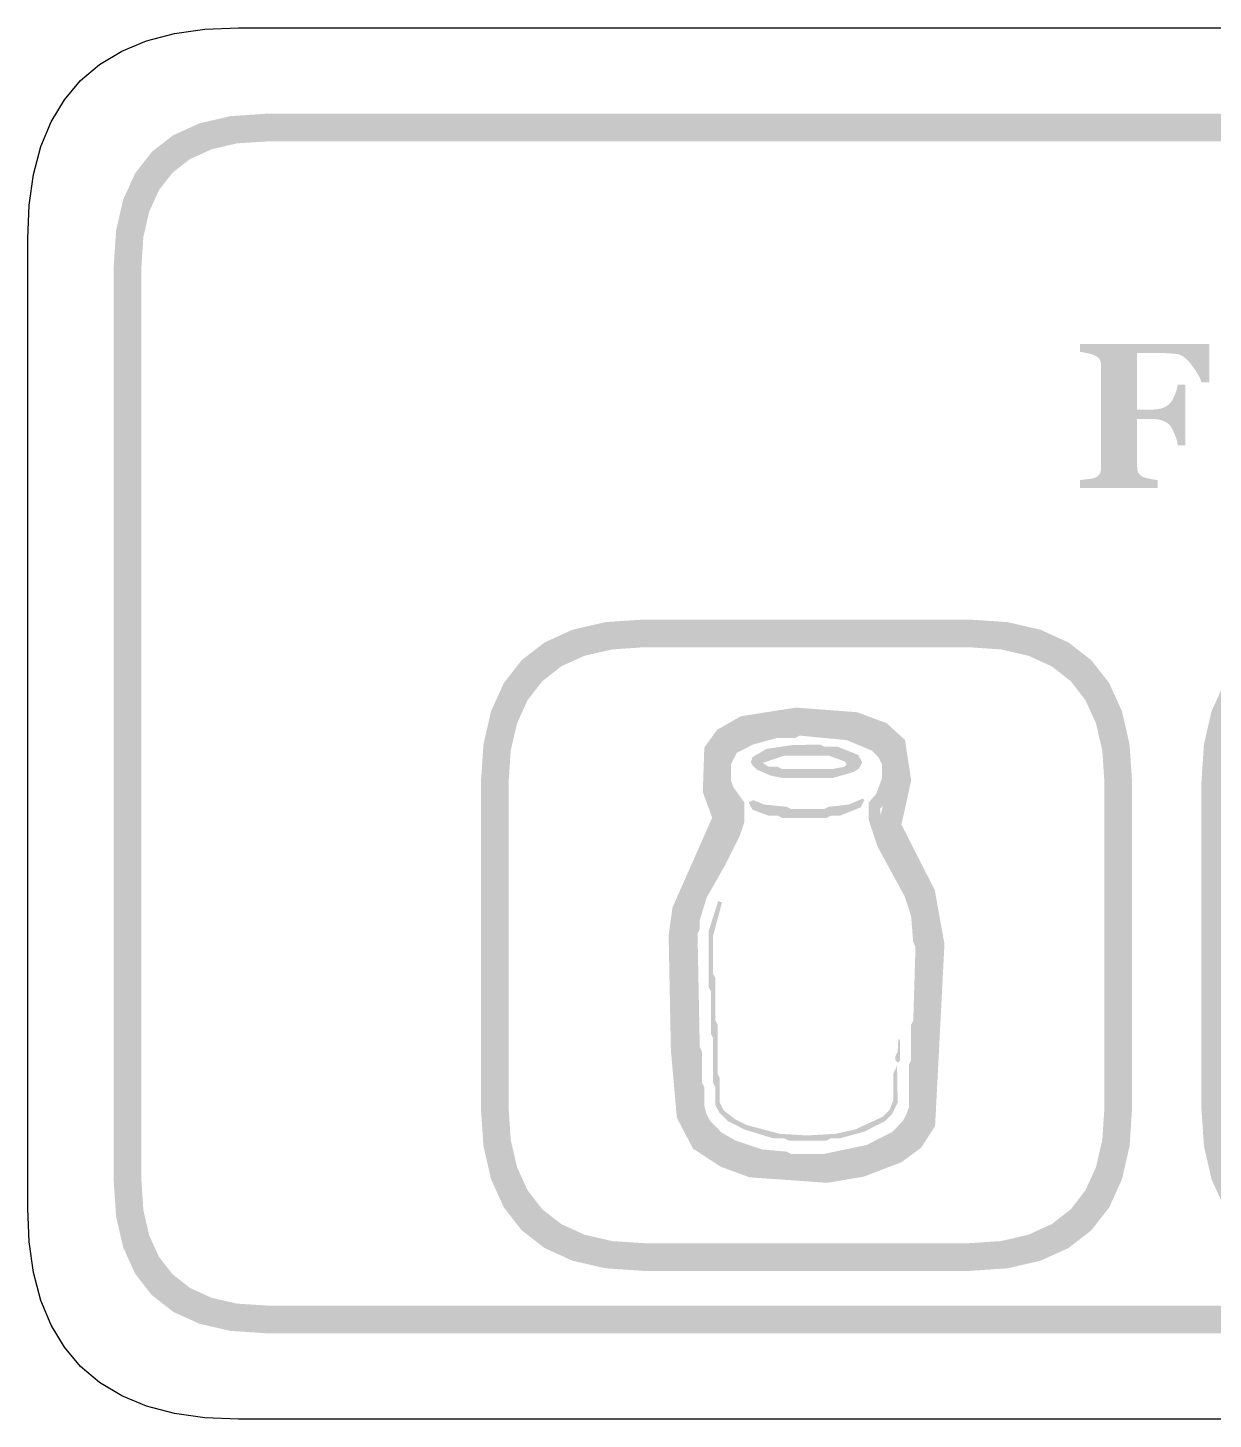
# Model space of a CAD drawing. Header units: millimetres. Extents: x 6 to 294, y 109 to 451.
# Drawn here: x 209.96 to 227.07, y 292.86 to 312.94 of the extents above; entities that cross this region are included whole.
import ezdxf

# ---------------------------------------------------------------- set-up
doc = ezdxf.new("R2010")
doc.units = ezdxf.units.MM
doc.layers.add('CUT', color=1, linetype='Continuous')
doc.layers.add('RASTER', color=7, linetype='Continuous')

msp = doc.modelspace()

# ---------------------------------------------------------------- hatches: boundary and pattern name
at = {"layer": 'RASTER'}
h = msp.add_hatch(color=7, dxfattribs=at)
h.paths.add_polyline_path([(211.2, 309.501), (211.234, 310.016), (211.337, 310.463), (211.509, 310.841), (211.75, 311.151), (212.059, 311.391), (212.438, 311.563), (212.884, 311.666), (213.4, 311.701), (270.6, 311.701), (271.116, 311.666), (271.563, 311.563), (271.941, 311.391), (272.25, 311.151), (272.491, 310.841), (272.663, 310.463), (272.766, 310.016), (272.8, 309.501), (272.8, 296.301), (272.766, 295.785), (272.662, 295.338), (272.491, 294.96), (272.25, 294.651), (271.941, 294.41), (271.563, 294.238), (271.116, 294.135), (270.6, 294.101), (213.4, 294.101), (212.884, 294.135), (212.438, 294.238), (212.059, 294.41), (211.75, 294.651), (211.509, 294.96), (211.337, 295.338), (211.234, 295.785), (211.2, 296.301)])
h.paths.add_polyline_path([(211.6, 309.501), (211.6, 296.301), (211.628, 295.879), (211.712, 295.513), (211.853, 295.204), (212.05, 294.951), (212.303, 294.754), (212.613, 294.613), (212.978, 294.529), (213.4, 294.501), (270.6, 294.501), (271.022, 294.529), (271.388, 294.613), (271.697, 294.754), (271.95, 294.951), (272.147, 295.204), (272.287, 295.513), (272.372, 295.879), (272.4, 296.301), (272.4, 309.501), (272.372, 309.923), (272.287, 310.288), (272.147, 310.598), (271.95, 310.851), (271.697, 311.048), (271.388, 311.188), (271.022, 311.273), (270.6, 311.301), (213.4, 311.301), (212.978, 311.273), (212.613, 311.188), (212.303, 311.048), (212.05, 310.851), (211.853, 310.598), (211.712, 310.288), (211.628, 309.923), (211.6, 309.501)], flags=0)
msp.add_hatch(color=7, dxfattribs=at).paths.add_polyline_path([(227.015, 307.824), (226.903, 307.824), (226.891, 307.855), (226.877, 307.886), (226.862, 307.918), (226.844, 307.95), (226.824, 307.982), (226.802, 308.015), (226.778, 308.049), (226.752, 308.083), (226.726, 308.115), (226.699, 308.144), (226.673, 308.168), (226.648, 308.189), (226.622, 308.206), (226.597, 308.219), (226.572, 308.228), (226.548, 308.233), (226.537, 308.234), (226.524, 308.236), (226.511, 308.237), (226.497, 308.238), (226.482, 308.24), (226.466, 308.241), (226.449, 308.242), (226.431, 308.243), (226.413, 308.244), (226.395, 308.245), (226.378, 308.246), (226.361, 308.246), (226.344, 308.247), (226.328, 308.247), (226.312, 308.248), (226.296, 308.248), (225.972, 308.248), (225.972, 307.432), (226.179, 307.432), (226.201, 307.432), (226.221, 307.433), (226.242, 307.434), (226.261, 307.437), (226.28, 307.439), (226.298, 307.443), (226.315, 307.447), (226.331, 307.451), (226.347, 307.457), (226.363, 307.463), (226.378, 307.471), (226.392, 307.479), (226.406, 307.488), (226.42, 307.499), (226.433, 307.51), (226.446, 307.522), (226.455, 307.532), (226.464, 307.544), (226.473, 307.557), (226.482, 307.571), (226.49, 307.587), (226.499, 307.605), (226.508, 307.624), (226.517, 307.645), (226.525, 307.666), (226.532, 307.686), (226.539, 307.706), (226.544, 307.724), (226.549, 307.742), (226.553, 307.76), (226.556, 307.776), (226.558, 307.792), (226.67, 307.792), (226.67, 306.917), (226.558, 306.917), (226.556, 306.934), (226.553, 306.952), (226.549, 306.971), (226.544, 306.991), (226.538, 307.011), (226.531, 307.032), (226.522, 307.055), (226.513, 307.078), (226.503, 307.101), (226.494, 307.121), (226.485, 307.14), (226.476, 307.156), (226.468, 307.171), (226.46, 307.184), (226.453, 307.194), (226.446, 307.203), (226.435, 307.214), (226.423, 307.225), (226.41, 307.235), (226.397, 307.244), (226.383, 307.252), (226.369, 307.26), (226.353, 307.267), (226.337, 307.273), (226.32, 307.278), (226.303, 307.283), (226.284, 307.287), (226.265, 307.29), (226.244, 307.292), (226.223, 307.294), (226.202, 307.295), (226.179, 307.295), (225.972, 307.295), (225.972, 306.607), (225.973, 306.594), (225.974, 306.582), (225.975, 306.57), (225.977, 306.558), (225.98, 306.547), (225.984, 306.536), (225.988, 306.526), (225.992, 306.517), (225.998, 306.508), (226.004, 306.499), (226.012, 306.491), (226.021, 306.483), (226.031, 306.476), (226.042, 306.469), (226.054, 306.462), (226.068, 306.456), (226.076, 306.453), (226.085, 306.45), (226.095, 306.446), (226.106, 306.443), (226.117, 306.44), (226.13, 306.438), (226.143, 306.435), (226.156, 306.432), (226.17, 306.429), (226.184, 306.427), (226.198, 306.424), (226.212, 306.422), (226.226, 306.42), (226.24, 306.418), (226.254, 306.417), (226.268, 306.415), (226.268, 306.301), (225.148, 306.301), (225.148, 306.415), (225.159, 306.416), (225.171, 306.417), (225.183, 306.419), (225.197, 306.42), (225.212, 306.422), (225.227, 306.424), (225.243, 306.426), (225.26, 306.428), (225.277, 306.43), (225.293, 306.432), (225.307, 306.434), (225.32, 306.436), (225.332, 306.439), (225.342, 306.442), (225.351, 306.444), (225.359, 306.447), (225.371, 306.453), (225.383, 306.459), (225.394, 306.465), (225.403, 306.472), (225.412, 306.479), (225.42, 306.487), (225.426, 306.496), (225.432, 306.504), (225.437, 306.514), (225.441, 306.524), (225.444, 306.535), (225.447, 306.546), (225.45, 306.558), (225.451, 306.571), (225.452, 306.584), (225.452, 306.598), (225.452, 308.064), (225.452, 308.077), (225.451, 308.089), (225.45, 308.1), (225.448, 308.111), (225.445, 308.122), (225.442, 308.132), (225.438, 308.142), (225.434, 308.152), (225.429, 308.161), (225.423, 308.17), (225.415, 308.178), (225.406, 308.186), (225.396, 308.193), (225.385, 308.201), (225.372, 308.207), (225.359, 308.214), (225.348, 308.218), (225.336, 308.222), (225.324, 308.227), (225.311, 308.231), (225.297, 308.235), (225.282, 308.239), (225.267, 308.242), (225.25, 308.246), (225.234, 308.25), (225.219, 308.253), (225.204, 308.256), (225.191, 308.258), (225.179, 308.26), (225.167, 308.262), (225.157, 308.264), (225.148, 308.265), (225.148, 308.379), (227.015, 308.379)])
h = msp.add_hatch(color=7, dxfattribs=at)
h.paths.add_polyline_path([(216.5, 302.051), (216.537, 302.602), (216.647, 303.079), (216.83, 303.483), (217.087, 303.813), (217.418, 304.07), (217.822, 304.254), (218.299, 304.364), (218.85, 304.401), (223.55, 304.401), (224.101, 304.364), (224.578, 304.254), (224.982, 304.07), (225.313, 303.813), (225.57, 303.483), (225.753, 303.079), (225.863, 302.602), (225.9, 302.051), (225.9, 297.351), (225.863, 296.8), (225.753, 296.323), (225.57, 295.919), (225.313, 295.588), (224.982, 295.331), (224.578, 295.148), (224.101, 295.038), (223.55, 295.001), (218.85, 295.001), (218.299, 295.038), (217.822, 295.148), (217.418, 295.331), (217.088, 295.588), (216.83, 295.919), (216.647, 296.323), (216.537, 296.8), (216.5, 297.351)])
h.paths.add_polyline_path([(216.9, 302.051), (216.9, 297.351), (216.93, 296.894), (217.022, 296.498), (217.174, 296.163), (217.388, 295.888), (217.662, 295.675), (217.997, 295.523), (218.393, 295.431), (218.85, 295.401), (223.55, 295.401), (224.007, 295.431), (224.403, 295.523), (224.738, 295.675), (225.013, 295.888), (225.226, 296.163), (225.378, 296.498), (225.47, 296.894), (225.5, 297.351), (225.5, 302.051), (225.47, 302.508), (225.378, 302.904), (225.226, 303.239), (225.013, 303.513), (224.738, 303.727), (224.403, 303.879), (224.007, 303.97), (223.55, 304.001), (218.85, 304.001), (218.393, 303.97), (217.997, 303.879), (217.662, 303.727), (217.388, 303.513), (217.174, 303.239), (217.022, 302.904), (216.93, 302.508), (216.9, 302.051)], flags=0)
h = msp.add_hatch(color=7, dxfattribs=at)
h.paths.add_polyline_path([(226.9, 302.051), (226.937, 302.602), (227.047, 303.079), (227.23, 303.483), (227.488, 303.813), (227.818, 304.07), (228.222, 304.254), (228.699, 304.364), (229.25, 304.401), (233.95, 304.401), (234.501, 304.364), (234.978, 304.254), (235.382, 304.07), (235.713, 303.813), (235.97, 303.483), (236.153, 303.079), (236.263, 302.602), (236.3, 302.051), (236.3, 297.351), (236.263, 296.8), (236.153, 296.323), (235.97, 295.919), (235.713, 295.588), (235.382, 295.331), (234.978, 295.148), (234.501, 295.038), (233.95, 295.001), (229.25, 295.001), (228.699, 295.038), (228.222, 295.148), (227.818, 295.331), (227.488, 295.588), (227.23, 295.919), (227.047, 296.323), (226.937, 296.8), (226.9, 297.351)])
h.paths.add_polyline_path([(227.3, 302.051), (227.3, 297.351), (227.33, 296.894), (227.422, 296.498), (227.574, 296.163), (227.788, 295.888), (228.062, 295.675), (228.397, 295.523), (228.793, 295.431), (229.25, 295.401), (233.95, 295.401), (234.407, 295.431), (234.803, 295.523), (235.138, 295.675), (235.413, 295.888), (235.626, 296.163), (235.778, 296.498), (235.87, 296.894), (235.9, 297.351), (235.9, 302.051), (235.87, 302.508), (235.778, 302.904), (235.626, 303.239), (235.413, 303.513), (235.138, 303.727), (234.803, 303.879), (234.407, 303.97), (233.95, 304.001), (229.25, 304.001), (228.793, 303.97), (228.397, 303.879), (228.062, 303.727), (227.788, 303.513), (227.574, 303.239), (227.422, 302.904), (227.33, 302.508), (227.3, 302.051)], flags=0)
h = msp.add_hatch(color=7, dxfattribs=at)
h.paths.add_polyline_path([(221.046, 303.131), (221.928, 303.064), (222.354, 302.907), (222.621, 302.665), (222.711, 302.079), (222.57, 301.444), (223.052, 300.495), (223.191, 299.718), (223.056, 297.092), (222.853, 296.777), (222.571, 296.57), (222.026, 296.361), (221.497, 296.272), (220.376, 296.352), (219.962, 296.504), (219.562, 296.765), (219.329, 297.209), (219.242, 298.19), (219.21, 299.846), (219.266, 300.247), (219.839, 301.543), (219.703, 301.91), (219.725, 302.556), (219.909, 302.809), (220.25, 303.005)])
h.paths.add_polyline_path([(221.059, 302.809), (220.358, 302.698), (220.128, 302.566), (220.042, 302.447), (220.025, 301.962), (220.185, 301.533), (219.576, 300.158), (219.53, 299.827), (219.562, 298.207), (219.642, 297.301), (219.807, 296.987), (220.107, 296.792), (220.444, 296.668), (221.481, 296.594), (221.941, 296.671), (222.417, 296.854), (222.616, 297), (222.741, 297.193), (222.869, 299.698), (222.745, 300.392), (222.232, 301.401), (222.386, 302.089), (222.322, 302.504), (222.185, 302.628), (221.859, 302.748), (221.059, 302.809)], flags=0)
h = msp.add_hatch(color=7, dxfattribs=at)
h.paths.add_polyline_path([(220.856, 302.877), (221.521, 302.887), (221.585, 302.855), (221.714, 302.855), (222.067, 302.758), (222.301, 302.639), (222.366, 302.575), (222.452, 302.405), (222.484, 302.18), (222.452, 302.116), (222.452, 301.956), (222.366, 301.785), (222.26, 301.667), (222.292, 301.41), (222.475, 301.015), (222.838, 300.35), (222.934, 299.901), (222.934, 298.873), (222.902, 298.809), (222.902, 298.135), (222.87, 298.07), (222.87, 297.396), (222.838, 297.236), (222.751, 297.065), (222.526, 296.841), (222.067, 296.625), (221.65, 296.529), (221.425, 296.529), (221.361, 296.497), (221.039, 296.497), (220.975, 296.529), (220.558, 296.561), (220.237, 296.658), (219.874, 296.841), (219.681, 297.033), (219.595, 297.203), (219.53, 297.46), (219.498, 298.424), (219.466, 298.488), (219.466, 299.997), (219.595, 300.446), (220.076, 301.345), (220.14, 301.57), (220.131, 301.689), (220.034, 301.785), (219.948, 301.956), (219.916, 302.309), (220.034, 302.575), (220.163, 302.672), (220.526, 302.823)])
h.paths.add_polyline_path([(221.104, 302.726), (221.039, 302.694), (220.783, 302.694), (220.429, 302.598), (220.195, 302.479), (220.108, 302.309), (220.108, 302.084), (220.14, 301.988), (220.301, 301.763), (220.301, 301.474), (220.237, 301.281), (220.034, 300.873), (219.755, 300.382), (219.659, 300.061), (219.659, 299.933), (219.627, 299.868), (219.659, 298.231), (219.691, 298.167), (219.691, 297.717), (219.723, 297.653), (219.723, 297.396), (219.755, 297.268), (219.81, 297.162), (219.97, 297.001), (220.173, 296.882), (220.558, 296.754), (220.911, 296.722), (220.975, 296.69), (221.457, 296.69), (222.067, 296.818), (222.43, 297.001), (222.59, 297.162), (222.645, 297.268), (222.677, 297.364), (222.677, 297.974), (222.709, 298.038), (222.709, 298.552), (222.741, 298.616), (222.773, 299.676), (222.741, 299.74), (222.709, 300.125), (222.613, 300.414), (222.227, 301.121), (222.099, 301.506), (222.099, 301.763), (222.205, 301.882), (222.292, 302.116), (222.292, 302.309), (222.237, 302.415), (222.141, 302.511), (221.778, 302.662)], flags=0)
h.paths.add_polyline_path([(220.985, 302.588), (221.393, 302.598), (221.457, 302.566), (221.65, 302.566), (221.948, 302.447), (222.003, 302.341), (221.961, 302.254), (221.884, 302.203), (221.585, 302.116), (220.847, 302.116), (220.686, 302.148), (220.484, 302.235), (220.42, 302.299), (220.397, 302.341), (220.42, 302.415), (220.622, 302.534)], flags=0)
h.paths.add_polyline_path([(220.879, 302.437), (220.567, 302.331), (220.654, 302.277), (220.783, 302.277), (220.847, 302.245), (221.585, 302.245), (221.746, 302.277), (221.778, 302.309), (221.755, 302.351), (221.521, 302.437)], flags=0)
h.paths.add_polyline_path([(222.012, 301.818), (222.035, 301.795), (221.98, 301.689), (221.682, 301.57), (221.553, 301.57), (221.489, 301.538), (220.847, 301.538), (220.783, 301.57), (220.654, 301.57), (220.42, 301.657), (220.365, 301.763), (220.429, 301.795), (220.59, 301.731), (220.911, 301.699), (220.975, 301.667), (221.457, 301.667), (221.521, 301.699), (221.81, 301.731)], flags=0)
h.paths.add_polyline_path([(219.925, 300.34), (219.98, 300.318), (219.851, 299.836), (219.851, 299.291), (219.884, 299.226), (219.884, 298.616), (219.916, 298.552), (219.916, 297.846), (219.948, 297.781), (219.948, 297.428), (220.002, 297.322), (220.163, 297.194), (220.333, 297.107), (220.815, 296.979), (221.21, 296.956), (221.617, 296.979), (221.906, 297.043), (222.301, 297.226), (222.398, 297.322), (222.452, 297.46), (222.452, 297.846), (222.507, 297.964), (222.516, 297.428), (222.43, 297.258), (222.333, 297.162), (222.035, 297.011), (221.682, 296.914), (221.553, 296.914), (221.489, 296.882), (220.943, 296.882), (220.879, 296.914), (220.718, 296.914), (220.301, 297.043), (220.067, 297.162), (219.938, 297.29), (219.884, 297.396), (219.884, 297.653), (219.851, 297.717), (219.851, 298.359), (219.819, 298.424), (219.819, 299.034), (219.787, 299.098), (219.787, 299.901)], flags=0)
h.paths.add_polyline_path([(222.526, 298.35), (222.549, 298.327), (222.549, 298.038), (222.516, 298.006), (222.484, 298.038), (222.484, 298.102), (222.516, 298.167)], flags=0)

# ---------------------------------------------------------------- linework, layer by layer
at = {"layer": 'CUT'}
msp.add_lwpolyline([(271.001, 292.861), (212.999, 292.861), (212.517, 292.882), (212.075, 292.945), (211.675, 293.05), (211.315, 293.198), (210.997, 293.389), (210.722, 293.622), (210.488, 293.898), (210.297, 294.216), (210.149, 294.576), (210.044, 294.976), (209.981, 295.418), (209.96, 295.9), (209.96, 309.902), (209.981, 310.384), (210.044, 310.825), (210.149, 311.226), (210.297, 311.585), (210.488, 311.903), (210.722, 312.179), (210.997, 312.413), (211.315, 312.603), (211.675, 312.751), (212.075, 312.857), (212.517, 312.92), (212.999, 312.941), (271.001, 312.941)], dxfattribs=at)

doc.saveas('drawing.dxf')
